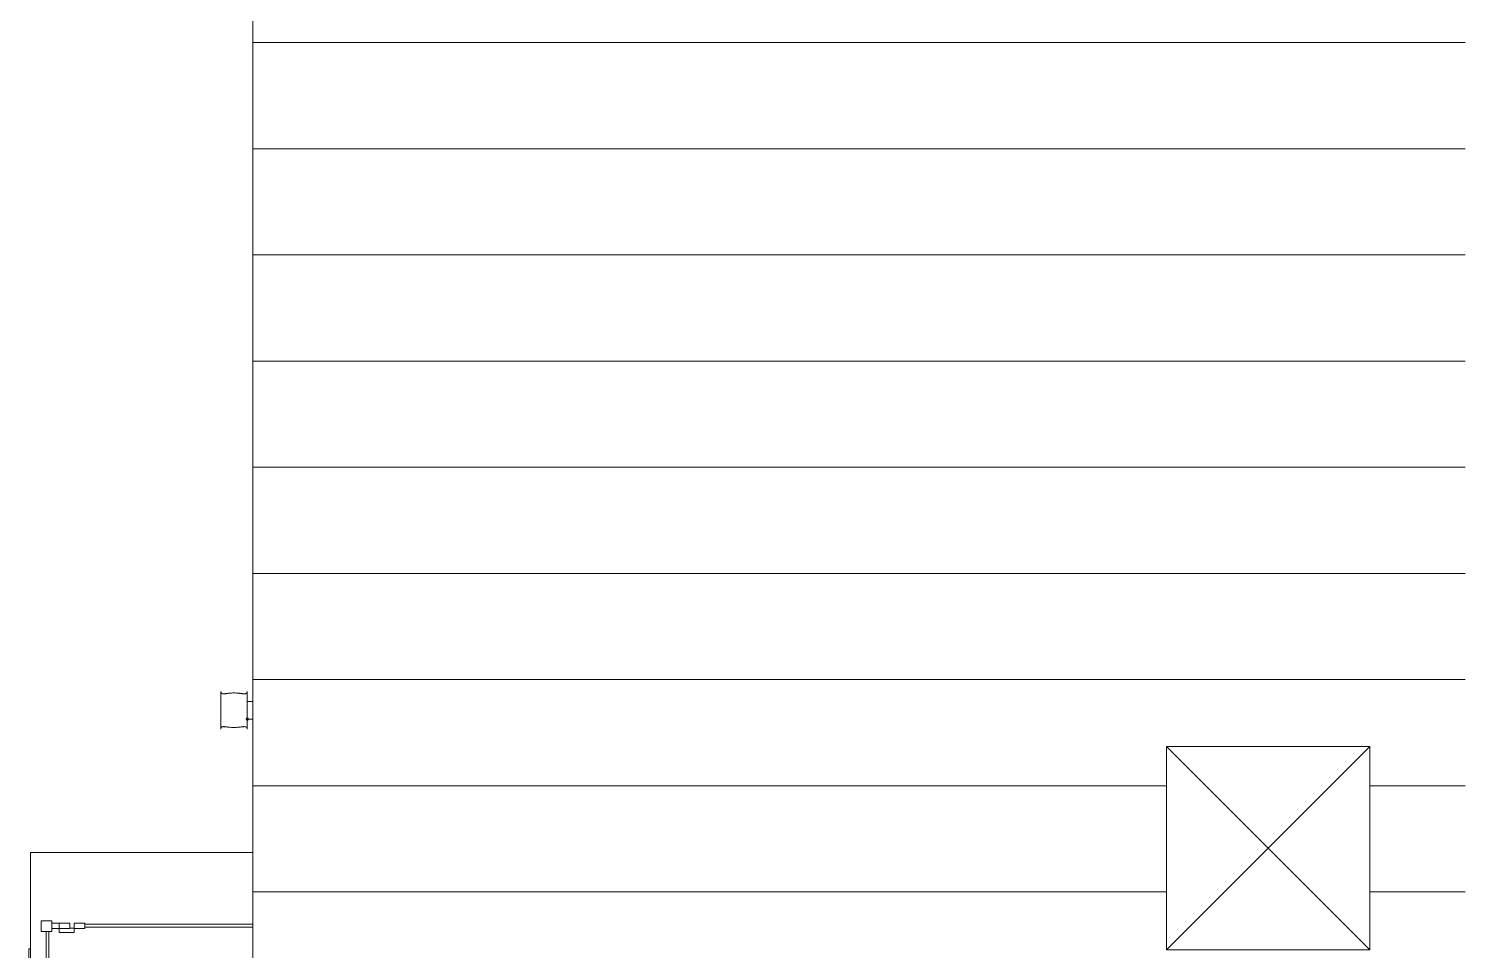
# Model space of a CAD drawing. Header units: millimetres. Extents: x 0 to 1189, y 0 to 841.
# Drawn here: x 465.1 to 546.3, y 578.6 to 630.7 of the extents above; entities that cross this region are included whole.
import ezdxf

# ---------------------------------------------------------------- set-up
doc = ezdxf.new("R2010")
doc.units = ezdxf.units.MM

msp = doc.modelspace()

# ---------------------------------------------------------------- hatches: boundary and pattern name
h = msp.add_hatch(color=7)
h.dxf.hatch_style = 2
h.paths.add_polyline_path([(477.462729, 591.596675), (477.526292, 591.623112), (477.55273, 591.686675), (477.526292, 591.750237), (477.462729, 591.776675), (477.450729, 591.776675), (477.387167, 591.750237), (477.360729, 591.686675), (477.387167, 591.623112), (477.450729, 591.596675)])

# ---------------------------------------------------------------- linework, layer by layer
at = {"color": 7, "lineweight": 0}
for points in [[(477.77673, 724.509878), (477.77673, 497.334531)], [(477.77673, 629.921733), (546.300835, 629.921733)], [(477.77673, 623.921724), (546.300835, 623.921724)], [(477.77673, 617.921715), (546.300835, 617.921715)], [(477.77673, 611.921706), (546.300835, 611.921706)], [(477.77673, 605.921696), (546.300835, 605.921696)], [(477.77673, 599.921687), (546.300835, 599.921687)], [(477.77673, 593.921678), (546.300835, 593.921678)], [(475.950727, 593.248677), (475.961727, 593.188677)], [(475.950727, 592.186675), (475.950727, 593.248677)], [(475.961727, 593.188677), (475.996727, 593.144677)], [(475.996727, 593.144677), (476.022727, 593.129677)], [(476.022727, 593.129677), (476.055727, 593.119677)], [(476.055727, 593.119677), (476.074727, 593.117677)], [(476.074727, 593.117677), (476.094727, 593.115677)], [(476.094727, 593.115677), (476.116727, 593.114677)], [(476.116727, 593.114677), (476.139727, 593.115677)], [(476.139727, 593.115677), (476.163727, 593.116677)], [(476.163727, 593.116677), (476.188728, 593.118677)], [(476.188728, 593.118677), (476.214728, 593.120677)], [(476.214728, 593.120677), (476.242728, 593.123677)], [(476.242728, 593.123677), (476.270728, 593.127677)], [(476.270728, 593.127677), (476.299728, 593.130677)], [(476.299728, 593.130677), (476.329728, 593.134677)], [(476.329728, 593.134677), (476.360728, 593.138677)], [(476.360728, 593.138677), (476.392728, 593.142677)], [(476.392728, 593.142677), (476.424728, 593.146677)], [(476.424728, 593.146677), (476.457728, 593.149677)], [(476.457728, 593.149677), (476.491728, 593.152677)], [(476.491728, 593.152677), (476.560728, 593.157677)], [(476.560728, 593.157677), (476.630728, 593.161677)], [(476.630728, 593.161677), (476.771728, 593.161677)], [(476.771728, 593.161677), (476.841729, 593.157677)], [(476.841729, 593.157677), (476.909729, 593.152677)], [(476.909729, 593.152677), (476.943729, 593.149677)], [(476.943729, 593.149677), (476.976729, 593.146677)], [(476.976729, 593.146677), (477.008729, 593.142677)], [(477.008729, 593.142677), (477.040729, 593.138677)], [(477.040729, 593.138677), (477.071729, 593.134677)], [(477.071729, 593.134677), (477.101729, 593.130677)], [(477.101729, 593.130677), (477.131729, 593.127677)], [(477.131729, 593.127677), (477.159729, 593.123677)], [(477.159729, 593.123677), (477.186729, 593.120677)], [(477.186729, 593.120677), (477.213729, 593.118677)], [(477.213729, 593.118677), (477.238729, 593.116677)], [(477.238729, 593.116677), (477.262729, 593.115677)], [(477.262729, 593.115677), (477.285729, 593.114677)], [(477.285729, 593.114677), (477.306729, 593.115677)], [(477.306729, 593.115677), (477.326729, 593.117677)], [(477.326729, 593.117677), (477.345729, 593.119677)], [(477.345729, 593.119677), (477.378729, 593.129677)], [(477.378729, 593.129677), (477.405729, 593.144677)], [(477.405729, 593.144677), (477.439729, 593.188677)], [(477.439729, 593.188677), (477.450729, 593.248677)], [(477.450729, 593.248677), (477.450729, 592.186675)], [(475.950727, 591.124674), (475.950727, 592.186675)], [(477.450729, 592.686676), (477.49373, 592.686676)], [(477.450729, 592.186675), (477.450729, 591.124674)], [(477.49373, 592.686676), (477.54773, 592.686676)], [(477.54773, 592.686676), (477.60173, 592.686676)], [(477.60173, 592.686676), (477.65773, 592.686676)], [(477.65773, 592.686676), (477.71373, 592.686676)], [(477.71373, 592.686676), (477.73773, 592.686676)], [(477.77673, 592.686676), (477.73773, 592.686676)], [(477.77673, 592.686676), (477.73973, 592.686676)], [(477.77673, 592.686676), (477.73973, 592.686676)], [(475.961727, 591.184674), (475.950727, 591.124674)], [(475.996727, 591.229674), (475.961727, 591.184674)], [(476.022727, 591.243674), (475.996727, 591.229674)], [(476.055727, 591.253674), (476.022727, 591.243674)], [(476.074727, 591.256674), (476.055727, 591.253674)], [(476.094727, 591.257674), (476.074727, 591.256674)], [(476.116727, 591.258674), (476.094727, 591.257674)], [(476.138727, 591.258674), (476.116727, 591.258674)], [(476.163727, 591.257674), (476.138727, 591.258674)], [(476.188728, 591.255674), (476.163727, 591.257674)], [(476.214728, 591.252674), (476.188728, 591.255674)], [(476.241728, 591.249674), (476.214728, 591.252674)], [(476.270728, 591.246674), (476.241728, 591.249674)], [(476.299728, 591.242674), (476.270728, 591.246674)], [(476.329728, 591.238674), (476.299728, 591.242674)], [(476.360728, 591.234674), (476.329728, 591.238674)], [(476.392728, 591.230674), (476.360728, 591.234674)], [(476.424728, 591.227674), (476.392728, 591.230674)], [(476.457728, 591.223674), (476.424728, 591.227674)], [(476.491728, 591.220674), (476.457728, 591.223674)], [(476.560728, 591.215674), (476.491728, 591.220674)], [(476.629728, 591.212674), (476.560728, 591.215674)], [(476.771728, 591.212674), (476.629728, 591.212674)], [(476.841729, 591.215674), (476.771728, 591.212674)], [(476.909729, 591.220674), (476.841729, 591.215674)], [(476.943729, 591.223674), (476.909729, 591.220674)], [(476.976729, 591.227674), (476.943729, 591.223674)], [(477.008729, 591.230674), (476.976729, 591.227674)], [(477.040729, 591.234674), (477.008729, 591.230674)], [(477.071729, 591.238674), (477.040729, 591.234674)], [(477.101729, 591.242674), (477.071729, 591.238674)], [(477.131729, 591.246674), (477.101729, 591.242674)], [(477.159729, 591.249674), (477.131729, 591.246674)], [(477.186729, 591.252674), (477.159729, 591.249674)], [(477.213729, 591.255674), (477.186729, 591.252674)], [(477.238729, 591.257674), (477.213729, 591.255674)], [(477.262729, 591.258674), (477.238729, 591.257674)], [(477.285729, 591.258674), (477.262729, 591.258674)], [(477.306729, 591.257674), (477.285729, 591.258674)], [(477.326729, 591.256674), (477.306729, 591.257674)], [(477.345729, 591.253674), (477.326729, 591.256674)], [(477.378729, 591.243674), (477.345729, 591.253674)], [(477.405729, 591.229674), (477.378729, 591.243674)], [(477.439729, 591.184674), (477.405729, 591.229674)], [(477.450729, 591.124674), (477.439729, 591.184674)], [(477.51573, 591.686675), (477.462729, 591.686675)], [(477.56973, 591.686675), (477.51573, 591.686675)], [(477.62473, 591.686675), (477.56973, 591.686675)], [(477.68073, 591.686675), (477.62473, 591.686675)], [(477.73773, 591.686675), (477.68073, 591.686675)], [(477.73773, 591.686675), (477.77673, 591.686675)], [(477.73973, 591.686675), (477.77673, 591.686675)], [(477.73973, 591.686675), (477.77673, 591.686675)], [(529.412809, 590.141672), (535.162818, 584.391664)], [(529.412809, 578.641655), (529.412809, 590.141672)], [(540.912826, 590.141672), (529.412809, 590.141672)], [(529.412809, 578.641655), (529.412809, 590.141672)], [(540.912826, 590.141672), (529.412809, 590.141672)], [(535.162818, 584.391664), (540.912826, 590.141672)], [(540.912826, 590.141672), (540.912826, 578.641655)], [(540.912826, 590.141672), (540.912826, 578.641655)], [(477.77673, 587.921669), (529.412809, 587.921669)], [(540.912826, 587.921669), (546.300835, 587.921669)], [(477.77673, 584.147663), (465.200711, 584.147663)], [(465.200711, 584.147663), (465.200711, 578.697655)], [(535.162818, 584.391664), (529.412809, 578.641655)], [(540.912826, 578.641655), (535.162818, 584.391664)], [(477.77673, 581.92166), (529.412809, 581.92166)], [(540.912826, 581.92166), (546.300835, 581.92166)], [(466.400713, 580.283657), (465.800712, 580.283657)], [(465.800712, 580.283657), (465.800712, 579.683656)], [(466.400713, 579.683656), (466.400713, 580.283657)], [(466.400713, 579.858657), (466.400713, 580.158657)], [(466.825713, 580.158657), (466.400713, 580.158657)], [(466.400713, 579.858657), (466.825713, 579.858657)], [(466.825713, 580.158657), (466.825713, 579.858657)], [(467.425714, 580.158657), (466.825713, 580.158657)], [(466.825713, 580.158657), (466.825713, 579.858657)], [(466.825713, 579.627656), (466.825713, 579.858657)], [(466.825713, 579.858657), (467.425714, 579.858657)], [(467.425714, 579.858657), (467.425714, 580.158657)], [(467.425714, 579.860657), (467.675715, 579.860657)], [(468.275715, 580.158657), (467.675715, 580.158657)], [(467.675715, 580.158657), (467.675715, 579.858657)], [(467.675715, 579.858657), (467.675715, 579.627656)], [(467.675715, 579.858657), (468.275715, 579.858657)], [(468.275715, 579.858657), (468.275715, 580.158657)], [(468.275715, 580.094657), (477.77673, 580.094657)], [(468.275715, 579.934657), (468.275715, 580.094657)], [(477.77673, 579.934657), (468.275715, 579.934657)], [(465.800712, 579.683656), (466.400713, 579.683656)], [(466.084712, 497.420531), (466.084712, 579.683656)], [(466.084712, 579.683656), (466.244712, 579.683656)], [(466.244712, 579.683656), (466.244712, 497.420531)], [(466.825713, 579.627656), (467.675715, 579.627656)], [(465.100711, 497.334531), (465.100711, 578.697655)], [(465.200711, 578.697655), (465.100711, 578.697655)], [(465.200711, 578.697655), (465.200711, 497.334531)], [(529.412809, 578.641655), (540.912826, 578.641655)], [(540.912826, 578.641655), (529.412809, 578.641655)]]:
    msp.add_lwpolyline(points, dxfattribs=at)

doc.saveas('drawing.dxf')
